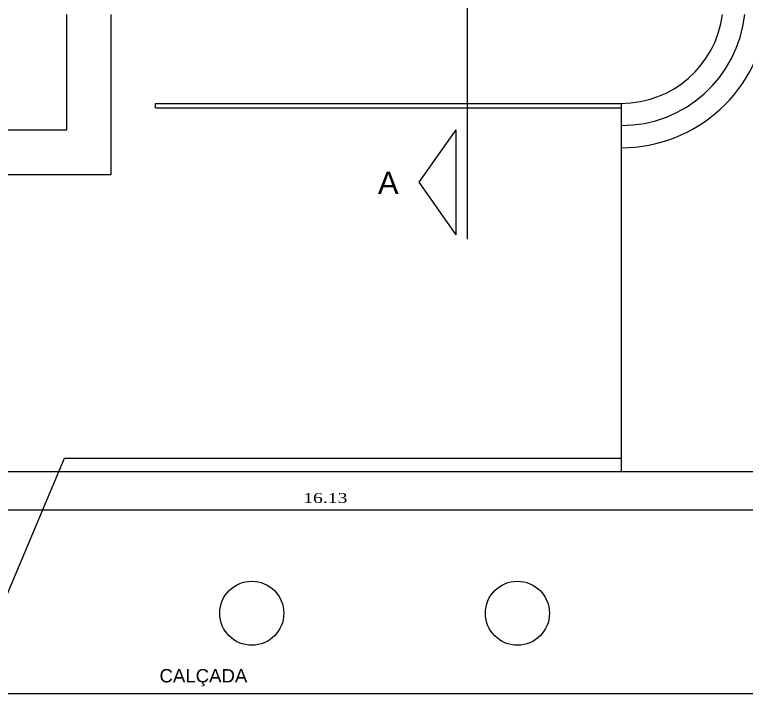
# Model space of a CAD drawing. Extents: x 2634 to 2816, y 1224 to 1357.
# Drawn here: x 2641.61 to 2649.86, y 1299.18 to 1306.83 of the extents above; entities that cross this region are included whole.
import ezdxf

# ---------------------------------------------------------------- set-up
doc = ezdxf.new("R2010")
doc.units = 0
doc.header["$LTSCALE"] = 35
doc.linetypes.add('DASHDOTX2', pattern=[2, 1, -0.5, 0, -0.5])
doc.linetypes.add('DASHEDX2', pattern=[1.5, 1, -0.5])
doc.layers.get('0').update_dxf_attribs({"linetype": 'CONTINUOUS'})
doc.layers.get('DEFPOINTS').update_dxf_attribs({"linetype": 'CONTINUOUS'})
for name, color, linetype in [('ALVENARIA', 1, 'CONTINUOUS'), ('ESPEC', 2, 'CONTINUOUS'), ('FRACA', 2, 'CONTINUOUS'), ('MÉDIA', 4, 'CONTINUOUS')]:
    doc.layers.add(name, color=color, linetype=linetype)
doc.styles.add('REGUA60', font='times.ttf', dxfattribs={"width": 1.3})
doc.dimstyles.new('STANDARD$0', dxfattribs={"dimscale": 0.75, "dimtxt": 1.5, "dimasz": 0.01, "dimexe": 2, "dimexo": 3, "dimgap": 0.98, "dimtad": 1, "dimrnd": 0.5, "dimdsep": 46, "dimlunit": 6, "dimtxsty": 'REGUA60', "dimblk1": 'ARCHTICK', "dimblk2": 'ARCHTICK', "dimsah": 1, "dimcen": 4, "dimdle": 4, "dimclrt": 2, "dimaunit": 1, "dimadec": 0, "dimazin": 0, "dimtfac": 1, "dimtdec": 4, "dimtofl": 0, "dimtmove": 0, "dimatfit": 3, "dimldrblk": 'ARCHTICK', "dimfxl": 1, "dimtolj": 1, "dimtzin": 0, "dimarcsym": 0})

# ---------------------------------------------------------------- blocks, each defined once
blk = doc.blocks.new('*D7')
at = {"layer": 'DEFPOINTS', "color": 0}
for p in [(2637.0464, 1301.6763), (2653.1764, 1301.6763), (2653.1764, 1301.2451)]:
    blk.add_point(p, dxfattribs=at)
at = {"layer": 'ESPEC', "color": 0}
for p, q in [((2637.0464, 1301.4513), (2637.0464, 1301.0951)), ((2653.1764, 1301.4513), (2653.1764, 1301.0951)), ((2637.2339, 1301.2451), (2652.9889, 1301.2451))]:
    blk.add_line(p, q, dxfattribs=at)
for points in [[(2637.2339, 1301.2764), (2637.2339, 1301.2139), (2637.0464, 1301.2451)], [(2652.9889, 1301.2764), (2652.9889, 1301.2139), (2653.1764, 1301.2451)]]:
    blk.add_solid(points, dxfattribs=at)
at = {"layer": 'ESPEC', "color": 2, "insert": (2645.1102, 1301.3775), "char_height": 0.1125, "attachment_point": 5, "style": 'REGUA60'}
blk.add_mtext('\\A1;16.13', dxfattribs=at)
blk = doc.blocks.new('_ARCHTICK')
at = {"color": 0, "linetype": 'ByBlock', "const_width": 0.15}
blk.add_lwpolyline([(-0.5, -0.5), (0.5, 0.5)], dxfattribs=at)

msp = doc.modelspace()

# ---------------------------------------------------------------- linework, layer by layer
at = {"layer": 'ALVENARIA', "linetype": 'DASHDOTX2', "ltscale": 0.3}
msp.add_line((2646.7074, 1311.8488), (2646.7074, 1304.2961), dxfattribs=at)
at = {"layer": 'ALVENARIA'}
for p, q in [((2646.5829, 1305.5292), (2646.1653, 1304.9367)), ((2646.5829, 1305.5292), (2646.5829, 1304.3443)), ((2646.1653, 1304.9367), (2646.5829, 1304.3443)), ((2642.1708, 1301.8263), (2648.4464, 1301.8263)), ((2637.0464, 1301.6763), (2653.1764, 1301.6763))]:
    msp.add_line(p, q, dxfattribs=at)
at = {"layer": 'ESPEC'}
for p, q in [((2641.1824, 1299.4827), (2642.1708, 1301.8263)), ((2634.7106, 1299.1763), (2654.8241, 1299.1763))]:
    msp.add_line(p, q, dxfattribs=at)
for centre in [(2644.2814, 1300.0795), (2647.2758, 1300.0795)]:
    msp.add_circle(centre, 0.3608, dxfattribs=at)
at = {"layer": 'FRACA', "linetype": 'DASHEDX2'}
for p, q in [((2642.6964, 1305.0263), (2642.6964, 1306.8263)), ((2637.1964, 1305.0263), (2642.6964, 1305.0263))]:
    msp.add_line(p, q, dxfattribs=at)
at = {"layer": 'MÉDIA'}
for p, q in [((2642.1964, 1305.5263), (2642.1964, 1306.8263)), ((2643.1964, 1305.8263), (2648.4464, 1305.8263)), ((2643.1964, 1305.7763), (2643.1964, 1305.8263)), ((2648.4464, 1305.8263), (2648.4464, 1301.6763)), ((2643.1964, 1305.7763), (2648.4464, 1305.7763)), ((2637.1964, 1305.5263), (2642.1964, 1305.5263))]:
    msp.add_line(p, q, dxfattribs=at)
for radius, end in [(1.15, 352.50528), (1.4, 353.84936), (1.65, 354.78409)]:
    msp.add_arc((2648.4464, 1306.9763), radius, 270, end, dxfattribs=at)

# ---------------------------------------------------------------- texts
at = {"layer": 'FRACA', "insert": (2643.2411, 1299.4499), "char_height": 0.15, "attachment_point": 1, "style": 'REGUA60'}
msp.add_mtext('\\fArial|b0|i0|c0|p34;\\C4;CALÇADA', dxfattribs=at)
at = {"layer": 'MÉDIA', "insert": (2645.7031, 1305.0555), "char_height": 0.25, "attachment_point": 1, "style": 'REGUA60'}
msp.add_mtext('\\fArial|b0|i0|c0|p34;\\C4;A', dxfattribs=at)

# ---------------------------------------------------------------- dimensions: what is measured, and where the dimension line sits
at = {"layer": 'ESPEC'}
dim = msp.add_linear_dim(base=(2653.1764, 1301.2451), p1=(2637.0464, 1301.6763), p2=(2653.1764, 1301.6763), dimstyle='STANDARD$0', override={"dimtxt": 0.15, "dimasz": 0.25, "dimexe": 0.2, "dimexo": 0.3, "dimgap": 0.1, "dimtoh": 1, "dimlfac": -1, "dimrnd": 0, "dimzin": 7, "dimlunit": 2, "dimsah": 0, "dimdle": 0.1, "dimtofl": 1, "dimatfit": 0}, dxfattribs=at)
dim.commit()
dim.dimension.update_dxf_attribs({"geometry": '*D7', "text_midpoint": (2645.1102, 1301.2451), "dimtype": 160})

doc.saveas('drawing.dxf')
